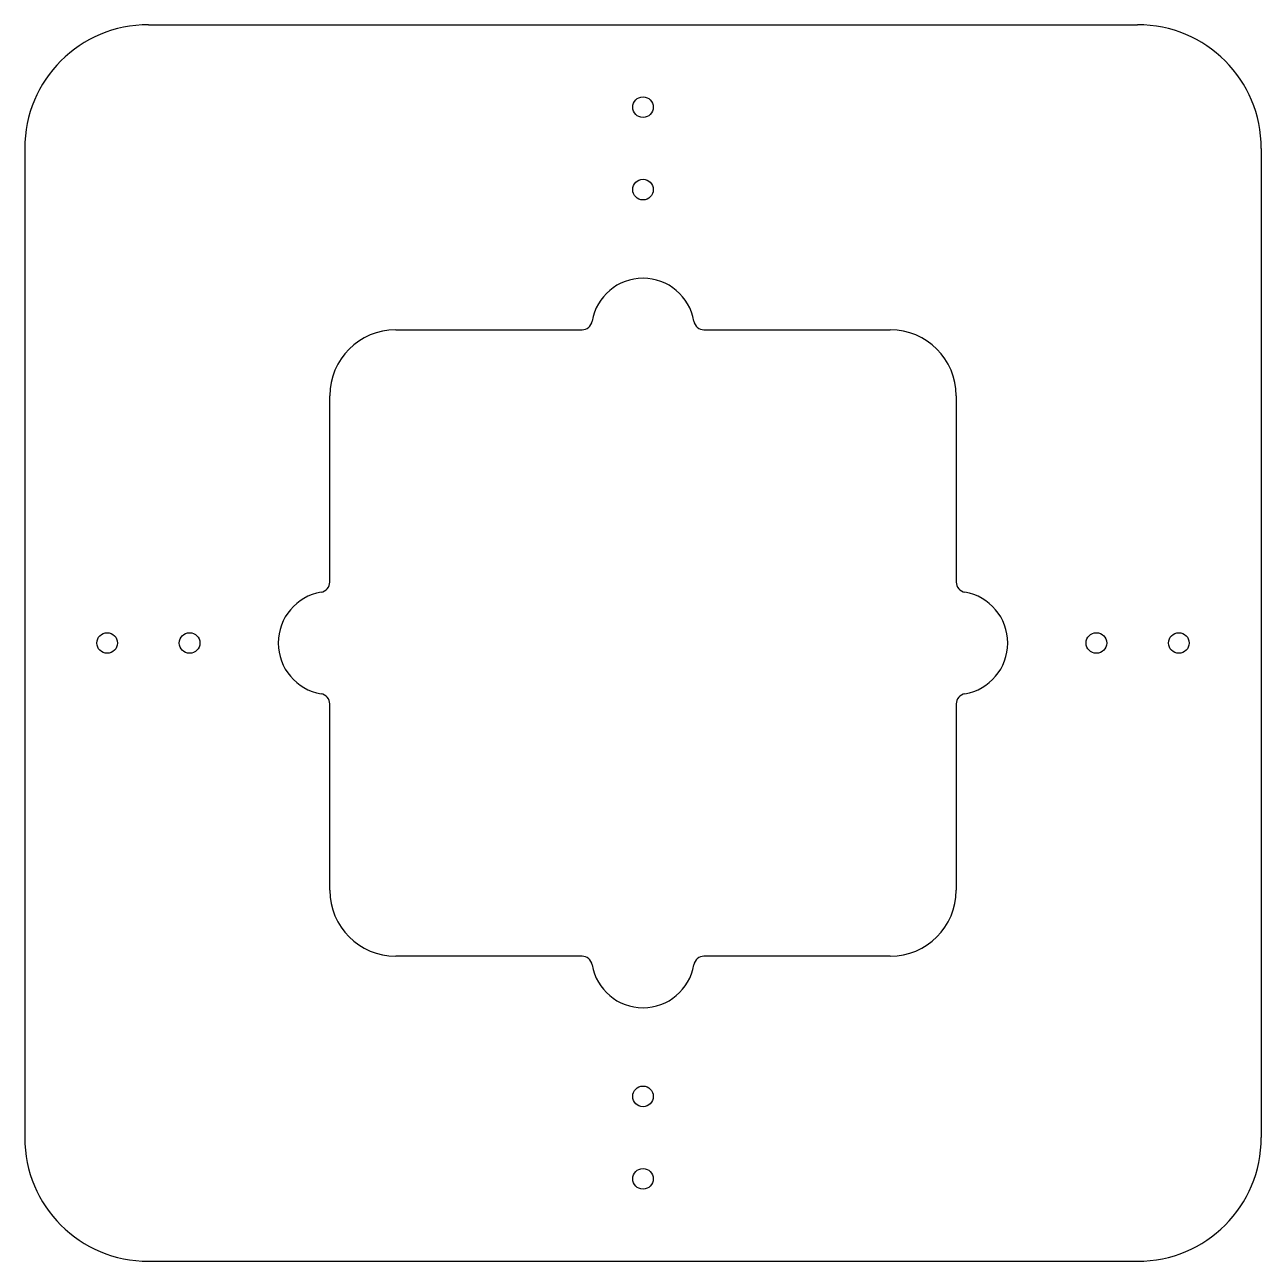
# Model space of a CAD drawing. Header units: millimetres. Extents: x -150 to 150, y -150 to 150.
import ezdxf

# ---------------------------------------------------------------- set-up
doc = ezdxf.new("R2010")
doc.units = ezdxf.units.MM

msp = doc.modelspace()

# ---------------------------------------------------------------- linework, layer by layer
at = {"color": 7, "linetype": 'Continuous', "lineweight": 25}
for p, q in [((-120, 150), (120, 150)), ((-150, 120), (-150, -120)), ((150, 120), (150, -120)), ((-60, 76), (-14.79, 76)), ((14.79, 76), (60, 76)), ((-76, 14.79), (-76, 60)), ((76, 60), (76, 14.79)), ((-76, -60), (-76, -14.79)), ((76, -14.79), (76, -60)), ((-14.79, -76), (-60, -76)), ((60, -76), (14.79, -76)), ((-120, -150), (120, -150))]:
    msp.add_line(p, q, dxfattribs=at)
for centre in [(0, 130), (0, 110), (-130, 0), (-110, 0), (110, 0), (130, 0), (0, -110), (0, -130)]:
    msp.add_circle(centre, 2.5, dxfattribs=at)
for centre, radius, start, end in [((-120, 120), 30, 90, 180), ((120, 120), 30, 0, 90), ((0, 76), 12.5, 9.5941, 170.4059), ((-14.79, 78.5), 2.5, 270, 350.4059), ((14.79, 78.5), 2.5, 189.5941, 270), ((-60, 60), 16, 90, 180), ((60, 60), 16, 0, 90), ((-76, 0), 12.5, 99.5941, 260.4059), ((-78.5, 14.79), 2.5, 279.5941, 0), ((78.5, 14.79), 2.5, 180, 260.4059), ((76, 0), 12.5, 279.5941, 80.4059), ((-78.5, -14.79), 2.5, 0, 80.4059), ((78.5, -14.79), 2.5, 99.5941, 180), ((-60, -60), 16, 180, 270), ((60, -60), 16, 270, 0), ((-14.79, -78.5), 2.5, 9.5941, 90), ((14.79, -78.5), 2.5, 90, 170.4059), ((0, -76), 12.5, 189.5941, 350.4059), ((120, -120), 30, 270, 0), ((-120, -120), 30, 180, 270)]:
    msp.add_arc(centre, radius, start, end, dxfattribs=at)

doc.saveas('drawing.dxf')
